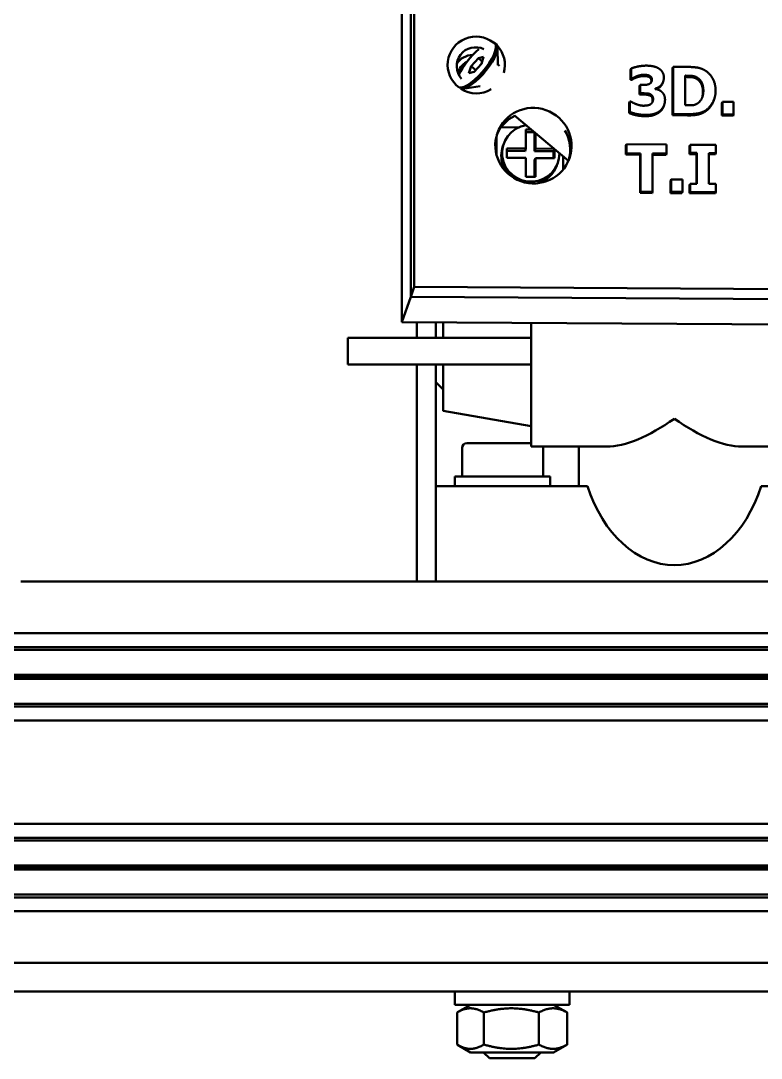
# Model space of a CAD drawing. Header units: millimetres. Extents: x -2015 to 3360, y -4745 to 2376.
# Drawn here: x 2419.9 to 2497.5, y 1441.3 to 1550.1 of the extents above; entities that cross this region are included whole.
import ezdxf

# ---------------------------------------------------------------- set-up
doc = ezdxf.new("R2010")
doc.units = ezdxf.units.MM
doc.header["$LTSCALE"] = 8
doc.layers.add('Visible (ISO)', color=7, linetype='Continuous', lineweight=50)

msp = doc.modelspace()

# ---------------------------------------------------------------- linework, layer by layer
at = {"layer": 'Visible (ISO)'}
for p, q in [((2461.18, 1616.37), (2461.18, 1522.22)), ((2460.81, 1615.31), (2460.81, 1521.16)), ((2460.81, 1615.31), (2460.81, 1521.16)), ((2459.87, 1612.64), (2459.87, 1518.49)), ((2469.6, 1547.77), (2469.75, 1547.65)), ((2469.94, 1545.45), (2469.89, 1547.3)), ((2467.13, 1545.35), (2467.9, 1546.2)), ((2467.9, 1546.2), (2468.45, 1546.32)), ((2467.9, 1546.2), (2468.31, 1545.85)), ((2468.45, 1546.32), (2468.23, 1545.59)), ((2466.91, 1544.62), (2467.13, 1545.35)), ((2467.13, 1545.35), (2467.63, 1544.93)), ((2468.23, 1545.59), (2467.46, 1544.74)), ((2469.94, 1545.53), (2470.1, 1545.39)), ((2483.86, 1544.96), (2483.9, 1545.1)), ((2483.9, 1545.1), (2483.9, 1544.04)), ((2488.26, 1545.14), (2488.31, 1545.28)), ((2488.26, 1540.19), (2488.26, 1545.14)), ((2488.31, 1545.28), (2488.31, 1540.32)), ((2489.85, 1545.27), (2488.31, 1545.28)), ((2467.46, 1544.74), (2466.91, 1544.62)), ((2483.86, 1543.9), (2483.86, 1544.96)), ((2483.86, 1543.9), (2483.9, 1544.04)), ((2483.9, 1544.04), (2484.01, 1544.04)), ((2483.96, 1543.9), (2484.01, 1544.04)), ((2489.56, 1541.24), (2489.56, 1544.35)), ((2489.56, 1544.35), (2489.59, 1544.35)), ((2490.74, 1544.04), (2490.79, 1544.17)), ((2468.1, 1543.25), (2466.27, 1542.97)), ((2483.96, 1543.9), (2483.86, 1543.9)), ((2484.8, 1543.24), (2484.85, 1543.37)), ((2484.8, 1542.37), (2484.8, 1543.24)), ((2484.85, 1543.37), (2484.85, 1542.5)), ((2485.05, 1543.37), (2484.85, 1543.37)), ((2486.44, 1542.95), (2486.44, 1543)), ((2487.22, 1543.6), (2487.27, 1543.73)), ((2484.8, 1542.37), (2484.85, 1542.5)), ((2485.02, 1542.37), (2484.8, 1542.37)), ((2484.85, 1542.5), (2485.06, 1542.5)), ((2492.57, 1541.76), (2492.62, 1541.89)), ((2483.71, 1541.5), (2483.76, 1541.64)), ((2483.71, 1540.43), (2483.71, 1541.5)), ((2483.76, 1541.64), (2483.76, 1540.56)), ((2483.88, 1541.64), (2483.76, 1541.64)), ((2487.33, 1541.15), (2487.38, 1541.28)), ((2489.59, 1541.24), (2489.56, 1541.24)), ((2493.42, 1541.47), (2493.47, 1541.6)), ((2493.42, 1540.16), (2493.42, 1541.47)), ((2493.47, 1541.6), (2493.47, 1540.29)), ((2494.65, 1541.59), (2493.47, 1541.6)), ((2494.65, 1540.28), (2494.65, 1541.59)), ((2471.68, 1540.17), (2477.34, 1535.42)), ((2483.71, 1540.43), (2483.76, 1540.56)), ((2488.26, 1540.19), (2488.31, 1540.32)), ((2489.82, 1540.18), (2488.26, 1540.19)), ((2488.31, 1540.32), (2489.87, 1540.31)), ((2493.42, 1540.16), (2493.47, 1540.29)), ((2494.61, 1540.15), (2493.42, 1540.16)), ((2493.47, 1540.29), (2494.65, 1540.28)), ((2494.61, 1540.15), (2494.65, 1540.28)), ((2472.15, 1538.92), (2470.28, 1538.94)), ((2472.89, 1538.69), (2472.89, 1536.71)), ((2473.44, 1538.69), (2472.89, 1538.69)), ((2469.8, 1538.02), (2469.8, 1536.05)), ((2473.76, 1538.42), (2472.89, 1538.42)), ((2473.8, 1536.44), (2473.8, 1538.39)), ((2473.89, 1536.7), (2473.89, 1538.31)), ((2470.56, 1537.21), (2470.47, 1536.94)), ((2472.89, 1536.71), (2470.89, 1536.72)), ((2470.89, 1536.72), (2470.89, 1535.73)), ((2472.8, 1536.44), (2470.89, 1536.45)), ((2472.89, 1536.71), (2472.8, 1536.44)), ((2473.89, 1536.7), (2473.8, 1536.44)), ((2475.79, 1536.42), (2473.8, 1536.44)), ((2475.83, 1536.69), (2473.89, 1536.7)), ((2475.87, 1536.65), (2475.79, 1536.42)), ((2475.79, 1535.7), (2475.79, 1536.42)), ((2475.89, 1535.7), (2475.89, 1536.64)), ((2483.37, 1537.02), (2483.41, 1537.15)), ((2483.37, 1536.07), (2483.37, 1537.02)), ((2483.41, 1537.15), (2483.41, 1536.21)), ((2487.62, 1537.12), (2483.41, 1537.15)), ((2487.62, 1536.18), (2487.62, 1537.12)), ((2490.03, 1536.97), (2490.08, 1537.11)), ((2490.03, 1536.11), (2490.03, 1536.97)), ((2490.08, 1537.11), (2490.08, 1536.24)), ((2492.77, 1537.09), (2490.08, 1537.11)), ((2492.77, 1536.23), (2492.77, 1537.09)), ((2470.89, 1535.73), (2472.89, 1535.72)), ((2472.89, 1535.72), (2472.89, 1533.74)), ((2473.89, 1535.71), (2473.8, 1535.44)), ((2473.8, 1533.73), (2473.8, 1535.44)), ((2473.89, 1535.71), (2475.89, 1535.7)), ((2473.89, 1533.73), (2473.89, 1535.71)), ((2476.22, 1535.21), (2476.13, 1534.95)), ((2476.79, 1534.51), (2476.79, 1535.88)), ((2483.37, 1536.07), (2483.41, 1536.21)), ((2484.84, 1536.06), (2483.37, 1536.07)), ((2483.41, 1536.21), (2484.89, 1536.2)), ((2484.84, 1536.06), (2484.89, 1536.2)), ((2484.84, 1532.05), (2484.84, 1536.06)), ((2484.89, 1536.2), (2484.89, 1532.19)), ((2486.15, 1536.19), (2487.62, 1536.18)), ((2486.15, 1532.18), (2486.15, 1536.19)), ((2487.58, 1536.05), (2486.15, 1536.06)), ((2487.58, 1536.05), (2487.62, 1536.18)), ((2490.03, 1536.11), (2490.08, 1536.24)), ((2490.75, 1536.11), (2490.03, 1536.11)), ((2490.08, 1536.24), (2490.8, 1536.24)), ((2490.75, 1536.11), (2490.8, 1536.24)), ((2490.75, 1533.01), (2490.75, 1536.11)), ((2490.8, 1536.24), (2490.8, 1533.01)), ((2492.05, 1536.23), (2492.77, 1536.23)), ((2492.05, 1533), (2492.05, 1536.23)), ((2492.72, 1536.09), (2492.05, 1536.1)), ((2492.72, 1536.09), (2492.77, 1536.23)), ((2472.89, 1533.74), (2473.89, 1533.73)), ((2488.05, 1533.34), (2488.1, 1533.47)), ((2488.05, 1532.03), (2488.05, 1533.34)), ((2488.1, 1533.47), (2488.1, 1532.16)), ((2489.28, 1533.47), (2488.1, 1533.47)), ((2489.28, 1532.16), (2489.28, 1533.47)), ((2484.84, 1532.05), (2484.89, 1532.19)), ((2486.1, 1532.04), (2484.84, 1532.05)), ((2484.89, 1532.19), (2486.15, 1532.18)), ((2486.1, 1532.04), (2486.15, 1532.18)), ((2488.05, 1532.03), (2488.1, 1532.16)), ((2489.24, 1532.02), (2488.05, 1532.03)), ((2488.1, 1532.16), (2489.28, 1532.16)), ((2489.24, 1532.02), (2489.28, 1532.16)), ((2490.03, 1532.88), (2490.08, 1533.02)), ((2490.03, 1532.02), (2490.03, 1532.88)), ((2490.03, 1532.02), (2490.08, 1532.15)), ((2492.72, 1532), (2490.03, 1532.02)), ((2490.08, 1533.02), (2490.08, 1532.15)), ((2490.8, 1533.01), (2490.08, 1533.02)), ((2490.08, 1532.15), (2492.77, 1532.14)), ((2492.77, 1533), (2492.05, 1533)), ((2492.72, 1532), (2492.77, 1532.14)), ((2492.77, 1532.14), (2492.77, 1533)), ((2460.81, 1521.16), (2461.18, 1522.22)), ((2461.18, 1522.22), (2562.07, 1521.59)), ((2459.87, 1518.49), (2460.81, 1521.16)), ((2460.81, 1521.16), (2561.7, 1520.52)), ((2460.81, 1521.16), (2561.7, 1520.52)), ((2459.87, 1518.49), (2560.76, 1517.86)), ((2461.44, 1518.48), (2461.44, 1516.85)), ((2463.44, 1516.85), (2463.44, 1518.47)), ((2464.21, 1518.47), (2464.21, 1516.85)), ((2473.44, 1518.41), (2473.44, 1505.45)), ((2454.21, 1516.85), (2464.45, 1516.85)), ((2454.21, 1514.05), (2454.21, 1516.85)), ((2473.44, 1516.85), (2464.45, 1516.85)), ((2464.45, 1514.05), (2454.21, 1514.05)), ((2461.44, 1514.05), (2461.44, 1491.31)), ((2463.44, 1512.21), (2463.44, 1514.05)), ((2464.21, 1514.05), (2464.21, 1509.2)), ((2464.45, 1514.05), (2473.44, 1514.05)), ((2463.44, 1512.21), (2464.21, 1511.45)), ((2463.44, 1501.31), (2463.44, 1512.21)), ((2464.21, 1509.2), (2473.44, 1507.58)), ((2466.19, 1505.31), (2466.19, 1502.31)), ((2466.69, 1505.81), (2473.44, 1505.81)), ((2481.37, 1505.45), (2473.44, 1505.45)), ((2474.69, 1505.31), (2474.69, 1502.31)), ((2478.44, 1501.31), (2478.44, 1505.45)), ((2498.44, 1505.45), (2495.51, 1505.45)), ((2465.44, 1502.31), (2475.44, 1502.31)), ((2465.44, 1501.31), (2465.44, 1502.31)), ((2475.44, 1501.31), (2475.44, 1502.31)), ((2463.44, 1501.31), (2479.34, 1501.31)), ((2463.44, 1491.31), (2463.44, 1501.31)), ((2497.54, 1501.31), (2513.44, 1501.31)), ((2419.94, 1491.31), (2463.44, 1491.31)), ((2463.44, 1491.31), (2513.44, 1491.31)), ((1913.44, 1485.89), (2613.44, 1485.89)), ((1913.44, 1484.43), (2613.44, 1484.43)), ((1913.44, 1484.14), (2613.44, 1484.14)), ((1913.44, 1481.51), (2613.44, 1481.51)), ((1913.44, 1481.31), (2613.44, 1481.31)), ((1913.44, 1481.11), (2613.44, 1481.11)), ((1913.44, 1478.47), (2613.44, 1478.47)), ((1913.44, 1478.18), (2613.44, 1478.18)), ((1913.44, 1476.73), (2613.44, 1476.73)), ((1913.44, 1465.89), (2613.44, 1465.89)), ((1913.44, 1464.43), (2613.44, 1464.43)), ((1913.44, 1464.14), (2613.44, 1464.14)), ((1913.44, 1461.51), (2613.44, 1461.51)), ((1913.44, 1461.31), (2613.44, 1461.31)), ((1913.44, 1461.11), (2613.44, 1461.11)), ((1913.44, 1458.47), (2613.44, 1458.47)), ((1913.44, 1458.18), (2613.44, 1458.18)), ((1913.44, 1456.73), (2613.44, 1456.73)), ((1923.44, 1451.31), (2603.44, 1451.31)), ((1923.44, 1448.31), (2603.44, 1448.31)), ((2465.44, 1446.92), (2465.44, 1448.31)), ((2477.44, 1446.92), (2477.44, 1448.31)), ((2465.44, 1446.92), (2477.44, 1446.92)), ((2465.67, 1446.1), (2465.67, 1442.74)), ((2467.09, 1446.92), (2465.72, 1446.13)), ((2468.48, 1446.1), (2468.48, 1442.74)), ((2474.25, 1446.1), (2474.25, 1442.74)), ((2475.79, 1446.92), (2477.16, 1446.13)), ((2477.22, 1446.1), (2477.22, 1442.74)), ((2467.09, 1441.92), (2465.72, 1442.71)), ((2467.09, 1441.92), (2475.79, 1441.92)), ((2469.06, 1441.31), (2468.44, 1441.92)), ((2473.83, 1441.31), (2474.44, 1441.92)), ((2475.79, 1441.92), (2477.16, 1442.71)), ((2473.83, 1441.31), (2469.06, 1441.31))]:
    msp.add_line(p, q, dxfattribs=at)
for centre, start, end in [((2466.69, 1505.31), 90, 180), ((2474.19, 1505.31), 0, 16.5153)]:
    msp.add_arc(centre, 0.5, start, end, dxfattribs=at)
for centre, major_axis, ratio, start_param, end_param in [((2467.68, 1545.47), (-2.83, 1), 0.989987, 4.403142, 7.544735), ((2467.63, 1545.34), (-1.89, 0.66), 0.989987, 4.602003, 7.345874), ((2467.68, 1545.47), (1.93, 2.3), 0.32383, 3.284194, 6.425786), ((2467.82, 1545.35), (1.93, 2.3), 0.32383, 3.310537, 6.283185), ((2467.68, 1545.47), (2.83, -1), 0.989987, 0.063935, 1.095909), ((2467.35, 1544.54), (-1.89, 0.66), 0.989987, 5.06605, 6.067645), ((2467.68, 1545.47), (1.93, 2.3), 0.32383, 1.072275, 2.282891), ((2467.3, 1544.41), (-1.41, 0.5), 0.989987, 5.491016, 6.53768), ((2467.11, 1543.87), (-1.41, 0.5), 0.989987, 5.731162, 6.091909), ((2467.23, 1544.21), (-1.41, 0.5), 0.989987, 5.583523, 6.211833), ((2467.04, 1543.67), (-1.41, 0.5), 0.989987, 5.807741, 6.013108), ((2467.04, 1543.67), (-1.41, 0.5), 0.989987, 5.807741, 6.013108), ((2467.68, 1545.47), (-2.83, 1), 0.989987, 1.338643, 2.459164), ((2473.53, 1536.61), (-3.77, 1.33), 0.989987, 5.522852, 6.229691), ((2473.39, 1536.21), (-2.83, 1), 0.989987, 5.212887, 9.771163), ((2473.53, 1536.61), (3.77, -1.33), 0.989987, 0.053494, 0.867216), ((2473.3, 1535.94), (-2.83, 1), 0.989987, 0, 0.335153), ((2473.3, 1535.94), (-2.83, 1), 0.989987, 0.335153, 0.983929), ((2473.3, 1535.94), (2.83, -1), 0.989987, 5.299256, 6.283185), ((2488.44, 1515.45), (-9.24, -9.24), 0.414214, 0.392699, 1.178097), ((2488.44, 1515.45), (-9.24, 9.24), 0.414214, 1.963495, 2.748894), ((2488.44, 1507.16), (0, -14.14), 0.707107, 5.139468, 7.426903)]:
    msp.add_ellipse(centre, major_axis=major_axis, ratio=ratio, start_param=start_param, end_param=end_param, dxfattribs=at)
msp.add_ellipse((2473.67, 1537.01), major_axis=(-3.77, 1.33), ratio=0.989987, dxfattribs=at)
for points in [[(2485.49, 1545.4), (2485.04, 1545.4), (2484.16, 1545.2), (2483.9, 1545.1)], [(2486.83, 1545.09), (2486.59, 1545.24), (2485.94, 1545.4), (2485.49, 1545.4)], [(2487.34, 1544.15), (2487.34, 1544.45), (2487.08, 1544.93), (2486.83, 1545.09)], [(2491.7, 1544.87), (2491.3, 1545.13), (2490.38, 1545.26), (2489.85, 1545.27)], [(2484.48, 1544.16), (2484.34, 1544.11), (2484.03, 1543.95), (2483.96, 1543.9)], [(2484.01, 1544.04), (2484.08, 1544.08), (2484.39, 1544.25), (2484.53, 1544.3)], [(2485.23, 1544.31), (2485.05, 1544.31), (2484.66, 1544.23), (2484.48, 1544.16)], [(2484.53, 1544.3), (2484.71, 1544.36), (2485.09, 1544.45), (2485.28, 1544.45)], [(2485.79, 1544.21), (2485.67, 1544.27), (2485.34, 1544.31), (2485.23, 1544.31)], [(2485.28, 1544.45), (2485.39, 1544.44), (2485.71, 1544.4), (2485.83, 1544.34)], [(2486.03, 1543.81), (2486.03, 1543.97), (2485.89, 1544.16), (2485.79, 1544.21)], [(2486.08, 1543.95), (2486.08, 1543.75), (2485.93, 1543.53), (2485.79, 1543.47)], [(2485.83, 1544.34), (2485.93, 1544.29), (2486.08, 1544.1), (2486.08, 1543.95)], [(2486.44, 1543), (2486.84, 1543.09), (2487.34, 1543.72), (2487.34, 1544.15)], [(2489.59, 1544.35), (2489.97, 1544.34), (2490.53, 1544.31), (2490.79, 1544.17)], [(2491.43, 1542.65), (2491.43, 1543.14), (2491.09, 1543.84), (2490.74, 1544.04)], [(2490.79, 1544.17), (2491.14, 1543.98), (2491.48, 1543.27), (2491.48, 1542.78)], [(2492.76, 1542.77), (2492.76, 1543.49), (2492.19, 1544.55), (2491.7, 1544.87)], [(2485.79, 1543.47), (2485.66, 1543.41), (2485.28, 1543.37), (2485.05, 1543.37)], [(2486.02, 1543.67), (2486.03, 1543.73), (2486.03, 1543.81)], [(2487.12, 1542.65), (2486.95, 1542.8), (2486.61, 1542.93), (2486.44, 1542.95)], [(2485.8, 1542.29), (2485.64, 1542.35), (2485.19, 1542.37), (2485.02, 1542.37)], [(2485.06, 1542.5), (2485.24, 1542.5), (2485.69, 1542.48), (2485.85, 1542.43)], [(2486.16, 1541.78), (2486.16, 1542), (2485.97, 1542.24), (2485.8, 1542.29)], [(2485.85, 1542.43), (2486.01, 1542.37), (2486.21, 1542.13), (2486.21, 1541.91)], [(2486.21, 1541.91), (2486.21, 1541.69), (2486.07, 1541.44), (2485.96, 1541.36)], [(2486.14, 1541.57), (2486.16, 1541.66), (2486.16, 1541.78)], [(2486.93, 1540.66), (2487.19, 1540.87), (2487.46, 1541.46), (2487.46, 1541.83)], [(2487.46, 1541.83), (2487.46, 1542.11), (2487.27, 1542.52), (2487.12, 1542.65)], [(2491.48, 1542.78), (2491.48, 1542.29), (2491.16, 1541.62), (2490.85, 1541.43)], [(2491.35, 1542.03), (2491.43, 1542.3), (2491.43, 1542.65)], [(2491.69, 1540.69), (2492.15, 1540.99), (2492.76, 1542.07), (2492.76, 1542.77)], [(2485.2, 1541.2), (2484.89, 1541.2), (2484.15, 1541.46), (2483.88, 1541.64)], [(2485.96, 1541.36), (2485.81, 1541.26), (2485.38, 1541.2), (2485.2, 1541.2)], [(2485.44, 1540.24), (2485.95, 1540.23), (2486.67, 1540.45), (2486.93, 1540.66)], [(2490.85, 1541.43), (2490.59, 1541.26), (2490.01, 1541.24), (2489.59, 1541.24)], [(2489.87, 1540.31), (2490.38, 1540.31), (2491.3, 1540.45), (2491.69, 1540.69)], [(2485.39, 1540.1), (2484.81, 1540.11), (2483.97, 1540.3), (2483.71, 1540.43)], [(2483.76, 1540.56), (2484.02, 1540.44), (2484.85, 1540.24), (2485.44, 1540.24)], [(2486.88, 1540.53), (2486.62, 1540.32), (2485.9, 1540.1), (2485.39, 1540.1)], [(2491.64, 1540.56), (2491.25, 1540.32), (2490.34, 1540.18), (2489.82, 1540.18)]]:
    msp.add_open_spline(points, degree=2, dxfattribs=at)
for points, knots in [([(2490.74, 1544.04), (2490.49, 1544.18), (2489.94, 1544.21), (2489.56, 1544.21)], [0, 0, 0, 1, 1.970847, 1.970847, 1.970847]), ([(2487.22, 1543.6), (2487.16, 1543.42), (2486.86, 1543.04), (2486.58, 1542.93)], [0.524389, 0.524389, 0.524389, 1, 1.753677, 1.753677, 1.753677]), ([(2492.57, 1541.76), (2492.51, 1541.57), (2492.1, 1540.85), (2491.64, 1540.56)], [0.681715, 0.681715, 0.681715, 1, 2, 2, 2]), ([(2487.33, 1541.15), (2487.31, 1541.09), (2487.15, 1540.73), (2486.88, 1540.53)], [0.807571, 0.807571, 0.807571, 1, 2, 2, 2])]:
    msp.add_open_spline(points, degree=2, knots=knots, dxfattribs=at)
for points, weights in [([(2468.48, 1446.1), (2467.07, 1446.93), (2465.67, 1446.1)], [1, 1.15470053838, 1]), ([(2474.25, 1446.1), (2471.36, 1446.93), (2468.48, 1446.1)], [1, 1.15470053838, 1]), ([(2477.22, 1446.1), (2475.73, 1446.93), (2474.25, 1446.1)], [1, 1.15470053838, 1]), ([(2477.16, 1446.13), (2477.19, 1446.11), (2477.22, 1446.1)], [1.0048909188, 1.00248538919, 1]), ([(2465.67, 1442.74), (2467.07, 1441.91), (2468.48, 1442.74)], [1, 1.15470053838, 1]), ([(2468.48, 1442.74), (2471.36, 1441.91), (2474.25, 1442.74)], [1, 1.15470053838, 1]), ([(2474.25, 1442.74), (2475.73, 1441.91), (2477.22, 1442.74)], [1, 1.15470053838, 1]), ([(2477.22, 1442.74), (2477.19, 1442.73), (2477.16, 1442.71)], [1, 1.00248538919, 1.0048909188])]:
    msp.add_rational_spline(points, weights, degree=2, dxfattribs=at)

doc.saveas('drawing.dxf')
